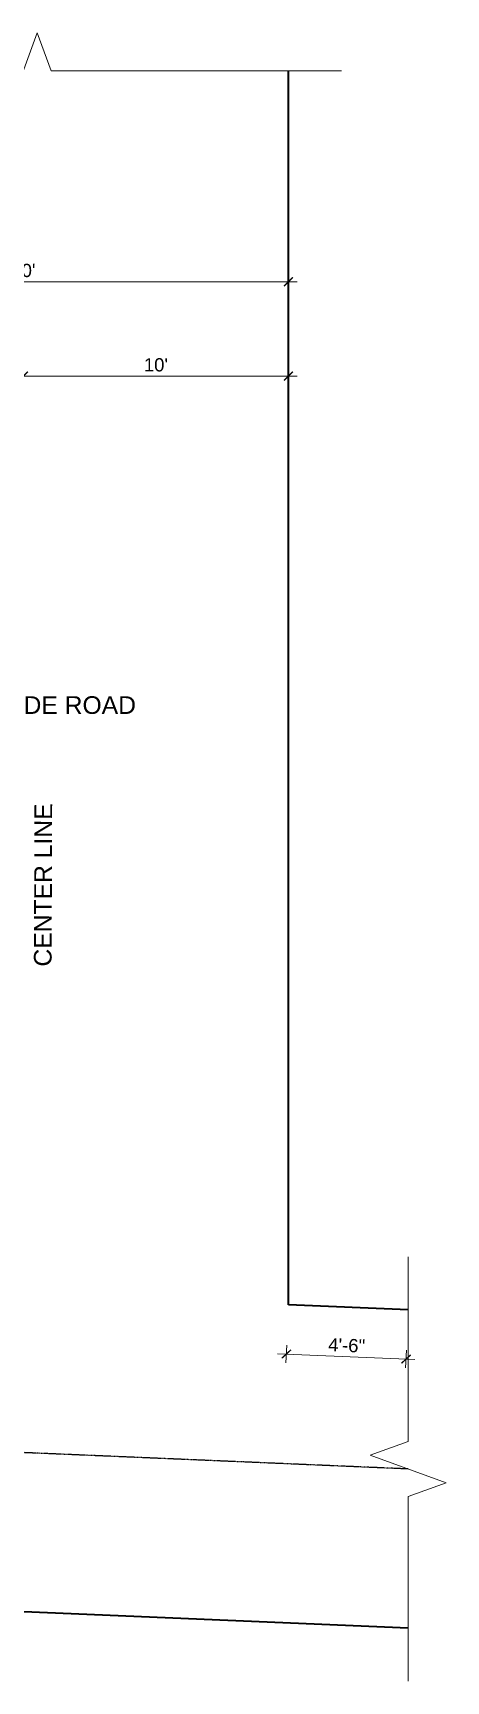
# Model space of a CAD drawing. Header units: inches. Extents: x 137851 to 141026, y -21374 to -19129.
# Drawn here: x 138635 to 138822, y -20732 to -19986 of the extents above; entities that cross this region are included whole.
import ezdxf

# ---------------------------------------------------------------- set-up
doc = ezdxf.new("R2010")
doc.units = ezdxf.units.IN
doc.header["$LTSCALE"] = 0.5
doc.header["$MEASUREMENT"] = 0
doc.header["$PDMODE"] = 66
doc.linetypes.add('CENTER', pattern=[2, 1.25, -0.25, 0.25, -0.25])
for name, color, linetype, lineweight in [('DIM 1-100', 4, 'Continuous', 13), ('TEXTLAYER', 7, 'Continuous', 18), ('Toilet', 7, 'Continuous', 25), ('wall', 1, 'Continuous', 40)]:
    doc.layers.add(name, color=color, linetype=linetype, lineweight=lineweight)
doc.styles.get("Standard").update_dxf_attribs({"font": 'arial.ttf'})
doc.dimstyles.new('1 by 96', dxfattribs={"dimtxt": 6, "dimasz": 4, "dimexe": 4, "dimexo": 4, "dimgap": 2, "dimtad": 1, "dimdec": 0, "dimzin": 0, "dimdsep": 46, "dimlunit": 4, "dimtxsty": 'Standard', "dimblk": 'ARCHTICK', "dimcen": 0, "dimdle": 4, "dimadec": 0, "dimazin": 0, "dimtfac": 1, "dimtdec": 0, "dimtix": 1, "dimtofl": 0, "dimtmove": 1, "dimatfit": 3, "dimldrblk": 'ARCHTICK', "dimfxl": 4, "dimfxlon": 1, "dimtolj": 1, "dimtzin": 0, "dimlwd": -1, "dimlwe": -1, "dimarcsym": 0})

# ---------------------------------------------------------------- blocks, each defined once
blk = doc.blocks.new('_ArchTick')
at = {"color": 0, "linetype": 'ByBlock', "const_width": 0.15}
blk.add_lwpolyline([(-0.5, -0.5), (0.5, 0.5)], dxfattribs=at)
blk = doc.blocks.new('*D412')
at = {"layer": 'Defpoints', "color": 0, "transparency": 16777216}
for p in [(138631.12, -20140.86), (138631.12, -20140.86), (138751.12, -20140.86)]:
    blk.add_point(p, dxfattribs=at)
at = {"layer": 'DIM 1-100', "color": 0, "transparency": 16777216}
for p, q in [((138631.12, -20140.86), (138631.12, -20136.86)), ((138751.12, -20140.86), (138751.12, -20136.86)), ((138755.12, -20140.86), (138627.12, -20140.86))]:
    blk.add_line(p, q, dxfattribs=at)
at = {"layer": 'DIM 1-100', "color": 0, "transparency": 16777216, "xscale": 4, "yscale": 4, "zscale": 4, "rotation": 180}
blk.add_blockref('_ArchTick', (138631.12, -20140.86), dxfattribs=at)
at = {"layer": 'DIM 1-100', "color": 0, "transparency": 16777216, "xscale": 4, "yscale": 4, "zscale": 4}
blk.add_blockref('_ArchTick', (138751.12, -20140.86), dxfattribs=at)
at = {"layer": 'DIM 1-100', "color": 0, "transparency": 16777216, "insert": (138691.12, -20135.8), "char_height": 6, "attachment_point": 5}
blk.add_mtext("\\A1;10'", dxfattribs=at)
blk = doc.blocks.new('*D415')
at = {"layer": 'Defpoints', "color": 0, "transparency": 16777216}
for p in [(138511.12, -20098.15), (138511.12, -20098.15), (138751.12, -20098.15)]:
    blk.add_point(p, dxfattribs=at)
at = {"layer": 'DIM 1-100', "color": 0, "transparency": 16777216}
for p, q in [((138755.12, -20098.15), (138507.12, -20098.15)), ((138511.12, -20098.15), (138511.12, -20094.15)), ((138751.12, -20098.15), (138751.12, -20094.15))]:
    blk.add_line(p, q, dxfattribs=at)
at = {"layer": 'DIM 1-100', "color": 0, "transparency": 16777216, "xscale": 4, "yscale": 4, "zscale": 4, "rotation": 180}
blk.add_blockref('_ArchTick', (138511.12, -20098.15), dxfattribs=at)
at = {"layer": 'DIM 1-100', "color": 0, "transparency": 16777216, "xscale": 4, "yscale": 4, "zscale": 4}
blk.add_blockref('_ArchTick', (138751.12, -20098.15), dxfattribs=at)
at = {"layer": 'DIM 1-100', "color": 0, "transparency": 16777216, "insert": (138631.12, -20093.08), "char_height": 6, "attachment_point": 5}
blk.add_mtext("\\A1;20'", dxfattribs=at)
blk = doc.blocks.new('*D416')
at = {"layer": 'Defpoints', "color": 0, "transparency": 16777216}
for p in [(138751.12, -20561.26), (138805.32, -20563.56), (138750.17, -20583.6)]:
    blk.add_point(p, dxfattribs=at)
at = {"layer": 'DIM 1-100', "color": 0, "transparency": 16777216}
for p, q in [((138808.37, -20586.07), (138746.17, -20583.43)), ((138750.34, -20579.6), (138750, -20587.59)), ((138804.54, -20581.91), (138804.2, -20589.9))]:
    blk.add_line(p, q, dxfattribs=at)
at = {"layer": 'DIM 1-100', "color": 0, "transparency": 16777216, "xscale": 4, "yscale": 4, "zscale": 4}
for p, rotation in [((138750.17, -20583.6), 177.5625682282958), ((138804.37, -20585.9), 357.5625682282958)]:
    blk.add_blockref('_ArchTick', p, dxfattribs=dict(at, rotation=rotation))
at = {"layer": 'DIM 1-100', "color": 0, "transparency": 16777216, "insert": (138777.49, -20579.69), "char_height": 6, "attachment_point": 5, "rotation": 357.56257}
blk.add_mtext('\\A1;4\'-6"', dxfattribs=at)

msp = doc.modelspace()

# ---------------------------------------------------------------- linework, layer by layer
at = {"layer": 'DIM 1-100', "linetype": 'Continuous'}
for points in [[(138487.12, -20002.7), (138618.62, -20002.7), (138624.87, -20019.87), (138637.37, -19985.52), (138643.62, -20002.7), (138775.12, -20002.7)], [(138805.32, -20731.63), (138805.32, -20648.13), (138822.49, -20641.88), (138788.15, -20629.38), (138805.32, -20623.13), (138805.32, -20539.63)]]:
    msp.add_lwpolyline(points, dxfattribs=at)
at = {"layer": 'Toilet', "linetype": 'CENTER', "ltscale": 0.5}
msp.add_lwpolyline([(138805.32, -20635.63), (138474.01, -20621.53), (138331.06, -20645.67), (138075.23, -20653.95)], dxfattribs=at)
at = {"layer": 'wall'}
msp.add_line((138751.12, -20561.26), (138751.12, -20002.7), dxfattribs=at)
for points in [[(138805.32, -20563.56), (138751.12, -20561.26)], [(138805.32, -20707.69), (138478.53, -20693.78), (138338.26, -20717.47), (138038.68, -20727.17)]]:
    msp.add_lwpolyline(points, dxfattribs=at)

# ---------------------------------------------------------------- texts
at = {"layer": 'TEXTLAYER', "ltscale": 5, "char_height": 8, "attachment_point": 1}
for s, insert, width, rotation in [('{\\fArial|b0|i0|c0|p34;20\'-0" WIDE ROAD}', (138585.96, -20285.8), 128.7501, 0.00567), ('{\\fArial|b0|i0|c0|p34;CENTER LINE}', (138635.88, -20408.17), 90.522, 89.79033)]:
    msp.add_mtext(s, dxfattribs=dict(at, insert=insert, width=width, rotation=rotation))

# ---------------------------------------------------------------- dimensions: what is measured, and where the dimension line sits
at = {"layer": 'DIM 1-100'}
for base, p1, p2, picture, middle in [((138511.12, -20098.15), (138751.12, -20098.15), (138511.12, -20098.15), '*D415', (138631.12, -20093.08)), ((138631.12, -20140.86), (138751.12, -20140.86), (138631.12, -20140.86), '*D412', (138691.12, -20135.8))]:
    dim = msp.add_linear_dim(base=base, p1=p1, p2=p2, dimstyle='1 by 96', dxfattribs=at)
    dim.commit()
    dim.dimension.update_dxf_attribs({"geometry": picture, "text_midpoint": middle})
dim = msp.add_aligned_dim(p1=(138805.32, -20563.56), p2=(138751.12, -20561.26), distance=22.36, dimstyle='1 by 96', dxfattribs=at)
dim.commit()
dim.dimension.update_dxf_attribs({"geometry": '*D416', "text_midpoint": (138777.49, -20579.69)})

doc.saveas('drawing.dxf')
